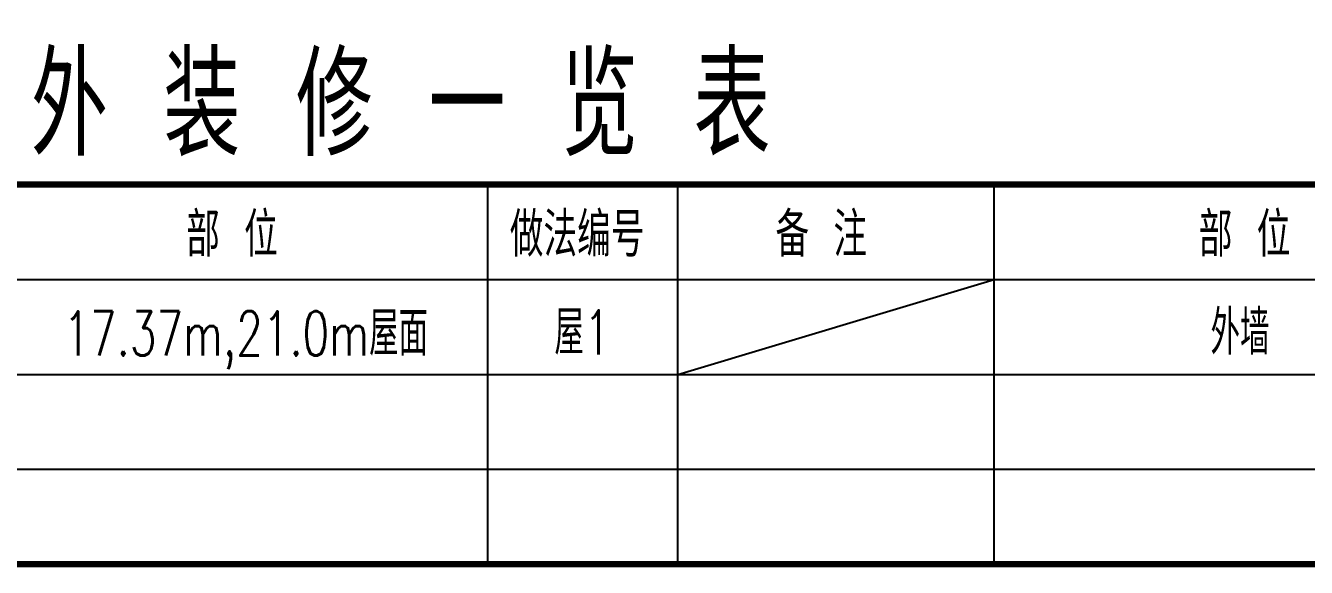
# Model space of a CAD drawing. Extents: x -59142 to 322364, y -122476 to 91021.
# Drawn here: x 302278 to 312397, y -84891 to -80611 of the extents above; entities that cross this region are included whole.
import ezdxf

# ---------------------------------------------------------------- set-up
doc = ezdxf.new("R2010")
doc.units = 0
doc.header["$LTSCALE"] = 1000
doc.header["$MEASUREMENT"] = 0
doc.layers.add('PUB_TEXT', color=7, linetype='Continuous')
doc.layers.add('工程做法表', color=251, linetype='Continuous')
doc.styles.add('BIGFONT', font='GEDITXT', dxfattribs={"width": 0.8, "bigfont": 'DXT'})
doc.styles.add('hz', font='GEDITXT', dxfattribs={"width": 0.8, "bigfont": 'DXT'})

msp = doc.modelspace()

# ---------------------------------------------------------------- linework, layer by layer
at = {"layer": '工程做法表'}
for p, q in [((305930.7, -84866.2), (305930.7, -81866.2)), ((307430.7, -84866.2), (307430.7, -81866.2)), ((309930.7, -84866.2), (309930.7, -81866.2)), ((293930.8, -82616.2), (317930.8, -82616.2)), ((307430.7, -83366.2), (309930.7, -82616.2)), ((293930.8, -83366.2), (317930.8, -83366.2)), ((293930.8, -84116.2), (317930.8, -84116.2)), ((293930.8, -84866.2), (317930.8, -84866.2))]:
    msp.add_line(p, q, dxfattribs=at)
at = {"layer": '工程做法表', "const_width": 50}
for points in [[(317930.8, -35939.6), (317930.8, -84866.2), (293930.8, -84866.2), (293930.8, -35939.6)], [(317930.8, -81866.2), (293930.8, -81866.2)]]:
    msp.add_lwpolyline(points, dxfattribs=at)

# ---------------------------------------------------------------- texts
at = {"layer": 'PUB_TEXT', "style": 'hz', "width": 0.8}
msp.add_text(' 外 装 修 一 览 表 ', height=800, dxfattribs=at).set_placement((301881.5, -81639.8))
at = {"layer": 'PUB_TEXT', "linetype": 'Continuous', "style": 'BIGFONT'}
for s, width, p in [('部 位', 0.8, (303546.4, -82436.6)), ('做法编号', 0.8, (306103.6, -82436.6)), ('备 注', 0.8, (308202.2, -82436.6)), ('部 位', 0.8, (311546.3, -82436.6)), ('17.37m,21.0m屋面', 0.7, (302577, -83217.6)), ('屋1', 0.7, (306456, -83210.6)), ('外墙', 0.7, (311639.5, -83210.6))]:
    msp.add_text(s, height=350, dxfattribs=dict(at, width=width)).set_placement(p)

doc.saveas('drawing.dxf')
